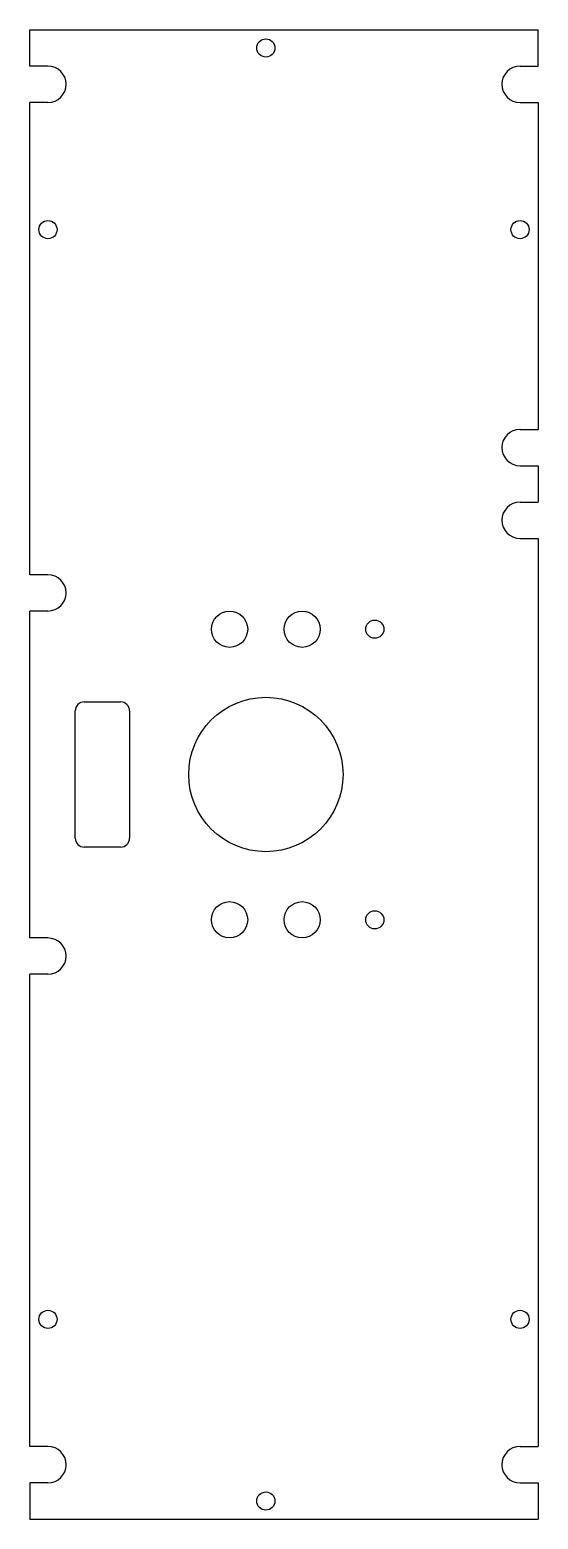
# Model space of a CAD drawing. Header units: millimetres. Extents: x -56 to 56, y -164 to 164.
import ezdxf

# ---------------------------------------------------------------- set-up
doc = ezdxf.new("R2010")
doc.units = ezdxf.units.MM
doc.layers.add('Sketch001', color=7, linetype='CONTINUOUS')

msp = doc.modelspace()

# ---------------------------------------------------------------- linework, layer by layer
at = {"layer": 'Sketch001'}
for p, q in [((-56, 156), (-56, 164)), ((-56, 164), (56, 164)), ((56, 156), (56, 164)), ((-52, 156), (-56, 156)), ((52, 156), (56, 156)), ((-56, 44), (-56, 148)), ((-52, 148), (-56, 148)), ((52, 148), (56, 148)), ((56, 148), (56, 76)), ((52, 76), (56, 76)), ((52, 68), (56, 68)), ((56, 68), (56, 60)), ((52, 60), (56, 60)), ((52, 52), (56, 52)), ((56, 52), (56, -148)), ((-52, 44), (-56, 44)), ((-56, -36), (-56, 36)), ((-52, 36), (-56, 36)), ((-46, -14), (-46, 14)), ((-44, 16), (-36, 16)), ((-34, 14), (-34, -14)), ((-36, -16), (-44, -16)), ((-52, -36), (-56, -36)), ((-56, -148), (-56, -44)), ((-52, -44), (-56, -44)), ((-52, -148), (-56, -148)), ((52, -148), (56, -148)), ((-56, -156), (-56, -164)), ((-52, -156), (-56, -156)), ((52, -156), (56, -156)), ((56, -156), (56, -164)), ((-56, -164), (56, -164))]:
    msp.add_line(p, q, dxfattribs=at)
for centre, radius in [((-4, 160), 2), ((-52, 120), 2), ((52, 120), 2), ((-12, 32), 4), ((4, 32), 4), ((20, 32), 2), ((-4, 0), 17), ((-12, -32), 4), ((4, -32), 4), ((20, -32), 2), ((-52, -120), 2), ((52, -120), 2), ((-4, -160), 2)]:
    msp.add_circle(centre, radius, dxfattribs=at)
for centre, radius, start, end in [((-52, 152), 4, -90, 90), ((52, 152), 4, 90, -90), ((52, 72), 4, 90, -90), ((52, 56), 4, 90, -90), ((-52, 40), 4, -90, 90), ((-44, 14), 2, 90, 180), ((-36, 14), 2, 0, 90), ((-44, -14), 2, 180, -90), ((-36, -14), 2, -90, 0), ((-52, -40), 4, -90, 90), ((-52, -152), 4, -90, 90), ((52, -152), 4, 90, -90)]:
    msp.add_arc(centre, radius, start, end, dxfattribs=at)

doc.saveas('drawing.dxf')
